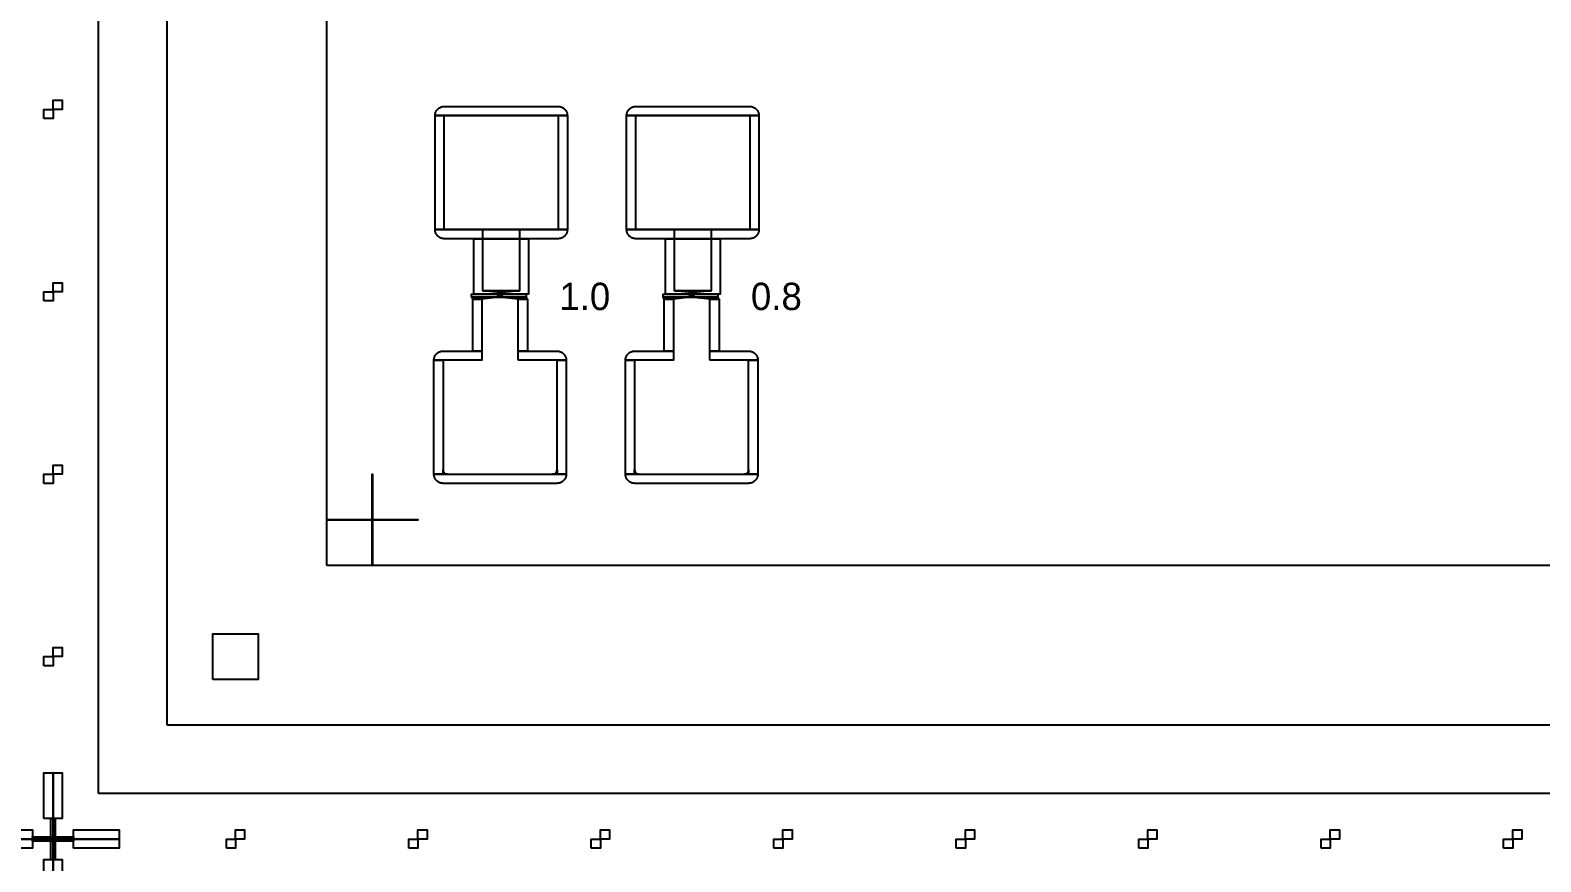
# Model space of a CAD drawing. Extents: x -50000 to 50000, y -50000 to 50000.
# Drawn here: x -21650 to -18338, y -28850 to -27026 of the extents above; entities that cross this region are included whole.
import ezdxf

# ---------------------------------------------------------------- set-up
doc = ezdxf.new("R2010")
doc.units = 0
for name, color, linetype in [('BASEMETAL', 3, 'CONTINUOUS'), ('FRAME', 14, 'CONTINUOUS'), ('MARKERS', 8, 'CONTINUOUS'), ('SECONDLAYER', 7, 'CONTINUOUS'), ('XOR', 5, 'CONTINUOUS'), ('XOR3', 15, 'CONTINUOUS')]:
    doc.layers.add(name, color=color, linetype=linetype)

# ---------------------------------------------------------------- blocks, each defined once
blk = doc.blocks.new('DICINGBORDER')
at = {"layer": 'XOR'}
for points in [[(0, 7195), (0, 7200), (45, 7200), (45, 7195)], [(0, 7155), (0, 7195), (5, 7195), (5, 7155)], [(45, 7180), (45, 7200), (145, 7200), (145, 7180)], [(380, 7180), (380, 7200), (400, 7200), (400, 7180)], [(780, 7180), (780, 7200), (800, 7200), (800, 7180)], [(1180, 7180), (1180, 7200), (1200, 7200), (1200, 7180)], [(1580, 7180), (1580, 7200), (1600, 7200), (1600, 7180)], [(1980, 7180), (1980, 7200), (2000, 7200), (2000, 7180)], [(2380, 7180), (2380, 7200), (2400, 7200), (2400, 7180)], [(2780, 7180), (2780, 7200), (2800, 7200), (2800, 7180)], [(3180, 7180), (3180, 7200), (3200, 7200), (3200, 7180)], [(7055, 7180), (7055, 7200), (7155, 7200), (7155, 7180)], [(7155, 7195), (7155, 7200), (7200, 7200), (7200, 7195)], [(7195, 7155), (7195, 7195), (7200, 7195), (7200, 7155)], [(0, 7055), (0, 7155), (20, 7155), (20, 7055)], [(7180, 7055), (7180, 7155), (7200, 7155), (7200, 7055)], [(0, 1600), (0, 1620), (20, 1620), (20, 1600)], [(7180, 1580), (7180, 1600), (7200, 1600), (7200, 1580)], [(0, 1200), (0, 1220), (20, 1220), (20, 1200)], [(7180, 1180), (7180, 1200), (7200, 1200), (7200, 1180)], [(0, 800), (0, 820), (20, 820), (20, 800)], [(7180, 780), (7180, 800), (7200, 800), (7200, 780)], [(0, 400), (0, 420), (20, 420), (20, 400)], [(7180, 380), (7180, 400), (7200, 400), (7200, 380)], [(0, 45), (0, 145), (20, 145), (20, 45)], [(7180, 45), (7180, 145), (7200, 145), (7200, 45)], [(0, 5), (0, 45), (5, 45), (5, 5)], [(7195, 5), (7195, 45), (7200, 45), (7200, 5)], [(0, 0), (0, 5), (45, 5), (45, 0)], [(45, 0), (45, 20), (145, 20), (145, 0)], [(400, 0), (400, 20), (420, 20), (420, 0)], [(800, 0), (800, 20), (820, 20), (820, 0)], [(1200, 0), (1200, 20), (1220, 20), (1220, 0)], [(1600, 0), (1600, 20), (1620, 20), (1620, 0)], [(2000, 0), (2000, 20), (2020, 20), (2020, 0)], [(2400, 0), (2400, 20), (2420, 20), (2420, 0)], [(2800, 0), (2800, 20), (2820, 20), (2820, 0)], [(3200, 0), (3200, 20), (3220, 20), (3220, 0)], [(7055, 0), (7055, 20), (7155, 20), (7155, 0)], [(7155, 0), (7155, 5), (7200, 5), (7200, 0)]]:
    blk.add_lwpolyline(points, close=True, dxfattribs=at)
blk = doc.blocks.new('CHIP_QSEARCH')
at = {"layer": 'BASEMETAL'}
for points in [[(737.5, 1486.5), (737.527, 1487.547), (737.61, 1488.591), (737.746, 1489.629), (737.937, 1490.658), (738.181, 1491.676), (738.479, 1492.68), (738.828, 1493.667), (739.229, 1494.635), (739.68, 1495.58), (740.179, 1496.5), (740.727, 1497.393), (741.32, 1498.256), (741.957, 1499.086), (742.637, 1499.883), (743.358, 1500.642), (744.117, 1501.363), (744.914, 1502.043), (745.744, 1502.68), (746.607, 1503.273), (747.5, 1503.821), (748.42, 1504.32), (749.365, 1504.771), (750.333, 1505.172), (751.32, 1505.521), (752.324, 1505.819), (753.342, 1506.063), (754.371, 1506.254), (755.409, 1506.39), (756.453, 1506.473), (757.5, 1506.5), (1007.5, 1506.5), (1008.547, 1506.473), (1009.591, 1506.39), (1010.629, 1506.254), (1011.658, 1506.063), (1012.676, 1505.819), (1013.68, 1505.521), (1014.667, 1505.172), (1015.635, 1504.771), (1016.58, 1504.32), (1017.5, 1503.821), (1018.393, 1503.273), (1019.256, 1502.68), (1020.086, 1502.043), (1020.883, 1501.363), (1021.642, 1500.642), (1022.363, 1499.883), (1023.043, 1499.086), (1023.68, 1498.256), (1024.273, 1497.393), (1024.821, 1496.5), (1025.32, 1495.58), (1025.771, 1494.635), (1026.172, 1493.667), (1026.521, 1492.68), (1026.819, 1491.676), (1027.063, 1490.658), (1027.254, 1489.629), (1027.39, 1488.591), (1027.473, 1487.547), (1027.5, 1486.5)], [(1157.5, 1486.5), (1157.527, 1487.547), (1157.61, 1488.591), (1157.746, 1489.629), (1157.937, 1490.658), (1158.181, 1491.676), (1158.479, 1492.68), (1158.828, 1493.667), (1159.229, 1494.635), (1159.68, 1495.58), (1160.179, 1496.5), (1160.727, 1497.393), (1161.32, 1498.256), (1161.957, 1499.086), (1162.637, 1499.883), (1163.358, 1500.642), (1164.117, 1501.363), (1164.914, 1502.043), (1165.744, 1502.68), (1166.607, 1503.273), (1167.5, 1503.821), (1168.42, 1504.32), (1169.365, 1504.771), (1170.333, 1505.172), (1171.32, 1505.521), (1172.324, 1505.819), (1173.342, 1506.063), (1174.371, 1506.254), (1175.409, 1506.39), (1176.453, 1506.473), (1177.5, 1506.5), (1427.5, 1506.5), (1428.547, 1506.473), (1429.591, 1506.39), (1430.629, 1506.254), (1431.658, 1506.063), (1432.676, 1505.819), (1433.68, 1505.521), (1434.667, 1505.172), (1435.635, 1504.771), (1436.58, 1504.32), (1437.5, 1503.821), (1438.393, 1503.273), (1439.256, 1502.68), (1440.086, 1502.043), (1440.883, 1501.363), (1441.642, 1500.642), (1442.363, 1499.883), (1443.043, 1499.086), (1443.68, 1498.256), (1444.273, 1497.393), (1444.821, 1496.5), (1445.32, 1495.58), (1445.771, 1494.635), (1446.172, 1493.667), (1446.521, 1492.68), (1446.819, 1491.676), (1447.063, 1490.658), (1447.254, 1489.629), (1447.39, 1488.591), (1447.473, 1487.547), (1447.5, 1486.5)], [(737.5, 1236.5), (737.5, 1486.5), (1027.5, 1486.5), (1027.5, 1236.5)], [(1157.5, 1236.5), (1157.5, 1486.5), (1447.5, 1486.5), (1447.5, 1236.5)], [(757.5, 1216.5), (756.453, 1216.527), (755.409, 1216.61), (754.371, 1216.746), (753.342, 1216.937), (752.324, 1217.181), (751.32, 1217.479), (750.333, 1217.828), (749.365, 1218.229), (748.42, 1218.68), (747.5, 1219.179), (746.607, 1219.727), (745.744, 1220.32), (744.914, 1220.957), (744.117, 1221.637), (743.358, 1222.358), (742.637, 1223.117), (741.957, 1223.914), (741.32, 1224.744), (740.727, 1225.607), (740.179, 1226.5), (739.68, 1227.42), (739.229, 1228.365), (738.828, 1229.333), (738.479, 1230.32), (738.181, 1231.324), (737.937, 1232.342), (737.746, 1233.371), (737.61, 1234.409), (737.527, 1235.453), (737.5, 1236.5), (1027.5, 1236.5), (1027.473, 1235.453), (1027.39, 1234.409), (1027.254, 1233.371), (1027.063, 1232.342), (1026.819, 1231.324), (1026.521, 1230.32), (1026.172, 1229.333), (1025.771, 1228.365), (1025.32, 1227.42), (1024.821, 1226.5), (1024.273, 1225.607), (1023.68, 1224.744), (1023.043, 1223.914), (1022.363, 1223.117), (1021.642, 1222.358), (1020.883, 1221.637), (1020.086, 1220.957), (1019.256, 1220.32), (1018.393, 1219.727), (1017.5, 1219.179), (1016.58, 1218.68), (1015.635, 1218.229), (1014.667, 1217.828), (1013.68, 1217.479), (1012.676, 1217.181), (1011.658, 1216.937), (1010.629, 1216.746), (1009.591, 1216.61), (1008.547, 1216.527), (1007.5, 1216.5)], [(1177.5, 1216.5), (1176.453, 1216.527), (1175.409, 1216.61), (1174.371, 1216.746), (1173.342, 1216.937), (1172.324, 1217.181), (1171.32, 1217.479), (1170.333, 1217.828), (1169.365, 1218.229), (1168.42, 1218.68), (1167.5, 1219.179), (1166.607, 1219.727), (1165.744, 1220.32), (1164.914, 1220.957), (1164.117, 1221.637), (1163.358, 1222.358), (1162.637, 1223.117), (1161.957, 1223.914), (1161.32, 1224.744), (1160.727, 1225.607), (1160.179, 1226.5), (1159.68, 1227.42), (1159.229, 1228.365), (1158.828, 1229.333), (1158.479, 1230.32), (1158.181, 1231.324), (1157.937, 1232.342), (1157.746, 1233.371), (1157.61, 1234.409), (1157.527, 1235.453), (1157.5, 1236.5), (1447.5, 1236.5), (1447.473, 1235.453), (1447.39, 1234.409), (1447.254, 1233.371), (1447.063, 1232.342), (1446.819, 1231.324), (1446.521, 1230.32), (1446.172, 1229.333), (1445.771, 1228.365), (1445.32, 1227.42), (1444.821, 1226.5), (1444.273, 1225.607), (1443.68, 1224.744), (1443.043, 1223.914), (1442.363, 1223.117), (1441.642, 1222.358), (1440.883, 1221.637), (1440.086, 1220.957), (1439.256, 1220.32), (1438.393, 1219.727), (1437.5, 1219.179), (1436.58, 1218.68), (1435.635, 1218.229), (1434.667, 1217.828), (1433.68, 1217.479), (1432.676, 1217.181), (1431.658, 1216.937), (1430.629, 1216.746), (1429.591, 1216.61), (1428.547, 1216.527), (1427.5, 1216.5)], [(822.5, 1094.5), (822.5, 1216.5), (942.5, 1216.5), (942.5, 1094.5)], [(1242.5, 1094.5), (1242.5, 1216.5), (1362.5, 1216.5), (1362.5, 1094.5)], [(817.5, 1088), (817.5, 1094.5), (877, 1094.5), (877, 1088)], [(878, 1088), (878, 1094.5), (937.5, 1094.5), (937.5, 1088)], [(1237.5, 1088), (1237.5, 1094.5), (1297.1, 1094.5), (1297.1, 1088)], [(1297.9, 1088), (1297.9, 1094.5), (1357.5, 1094.5), (1357.5, 1088)], [(820, 1084), (817.5, 1088), (877, 1088), (840, 1084)], [(820, 970), (820, 1084), (840, 1084), (840, 970)], [(920, 1084), (878, 1088), (937.5, 1088), (940, 1084)], [(920, 970), (920, 1084), (940, 1084), (940, 970)], [(1240, 1084), (1237.5, 1088), (1297.1, 1088), (1260, 1084)], [(1240, 970), (1240, 1084), (1260, 1084), (1260, 970)], [(1340, 1084), (1297.9, 1088), (1357.5, 1088), (1360, 1084)], [(1340, 970), (1340, 1084), (1360, 1084), (1360, 970)], [(735, 950), (735.027, 951.047), (735.11, 952.091), (735.246, 953.129), (735.437, 954.158), (735.681, 955.176), (735.979, 956.18), (736.328, 957.167), (736.729, 958.135), (737.18, 959.08), (737.679, 960), (738.227, 960.893), (738.82, 961.756), (739.457, 962.586), (740.137, 963.383), (740.858, 964.142), (741.617, 964.863), (742.414, 965.543), (743.244, 966.18), (744.107, 966.773), (745, 967.321), (745.92, 967.82), (746.865, 968.271), (747.833, 968.672), (748.82, 969.021), (749.824, 969.319), (750.842, 969.563), (751.871, 969.754), (752.909, 969.89), (753.953, 969.973), (755, 970), (840, 970), (840, 950)], [(920, 950), (920, 970), (1005, 970), (1006.047, 969.973), (1007.091, 969.89), (1008.129, 969.754), (1009.158, 969.563), (1010.176, 969.319), (1011.18, 969.021), (1012.167, 968.672), (1013.135, 968.271), (1014.08, 967.82), (1015, 967.321), (1015.893, 966.773), (1016.756, 966.18), (1017.586, 965.543), (1018.383, 964.863), (1019.142, 964.142), (1019.863, 963.383), (1020.543, 962.586), (1021.18, 961.756), (1021.773, 960.893), (1022.321, 960), (1022.82, 959.08), (1023.271, 958.135), (1023.672, 957.167), (1024.021, 956.18), (1024.319, 955.176), (1024.563, 954.158), (1024.754, 953.129), (1024.89, 952.091), (1024.973, 951.047), (1025, 950)], [(1155, 950), (1155.027, 951.047), (1155.11, 952.091), (1155.246, 953.129), (1155.437, 954.158), (1155.681, 955.176), (1155.979, 956.18), (1156.328, 957.167), (1156.729, 958.135), (1157.18, 959.08), (1157.679, 960), (1158.227, 960.893), (1158.82, 961.756), (1159.457, 962.586), (1160.137, 963.383), (1160.858, 964.142), (1161.617, 964.863), (1162.414, 965.543), (1163.244, 966.18), (1164.107, 966.773), (1165, 967.321), (1165.92, 967.82), (1166.865, 968.271), (1167.833, 968.672), (1168.82, 969.021), (1169.824, 969.319), (1170.842, 969.563), (1171.871, 969.754), (1172.909, 969.89), (1173.953, 969.973), (1175, 970), (1260, 970), (1260, 950)], [(1340, 950), (1340, 970), (1425, 970), (1426.047, 969.973), (1427.091, 969.89), (1428.129, 969.754), (1429.158, 969.563), (1430.176, 969.319), (1431.18, 969.021), (1432.167, 968.672), (1433.135, 968.271), (1434.08, 967.82), (1435, 967.321), (1435.893, 966.773), (1436.756, 966.18), (1437.586, 965.543), (1438.383, 964.863), (1439.142, 964.142), (1439.863, 963.383), (1440.543, 962.586), (1441.18, 961.756), (1441.773, 960.893), (1442.321, 960), (1442.82, 959.08), (1443.271, 958.135), (1443.672, 957.167), (1444.021, 956.18), (1444.319, 955.176), (1444.563, 954.158), (1444.754, 953.129), (1444.89, 952.091), (1444.973, 951.047), (1445, 950)], [(735, 700), (735, 950), (755, 950), (755, 700)], [(1005, 700), (1005, 950), (1025, 950), (1025, 700)], [(1155, 700), (1155, 950), (1175, 950), (1175, 700)], [(1425, 700), (1425, 950), (1445, 950), (1445, 700)], [(755, 680), (753.953, 680.027), (752.909, 680.11), (751.871, 680.246), (750.842, 680.437), (749.824, 680.681), (748.82, 680.979), (747.833, 681.328), (746.865, 681.729), (745.92, 682.18), (745, 682.679), (744.107, 683.227), (743.244, 683.82), (742.414, 684.457), (741.617, 685.137), (740.858, 685.858), (740.137, 686.617), (739.457, 687.414), (738.82, 688.244), (738.227, 689.107), (737.679, 690), (737.18, 690.92), (736.729, 691.865), (736.328, 692.833), (735.979, 693.82), (735.681, 694.824), (735.437, 695.842), (735.246, 696.871), (735.11, 697.909), (735.027, 698.953), (735, 700), (1025, 700), (1024.973, 698.953), (1024.89, 697.909), (1024.754, 696.871), (1024.563, 695.842), (1024.319, 694.824), (1024.021, 693.82), (1023.672, 692.833), (1023.271, 691.865), (1022.82, 690.92), (1022.321, 690), (1021.773, 689.107), (1021.18, 688.244), (1020.543, 687.414), (1019.863, 686.617), (1019.142, 685.858), (1018.383, 685.137), (1017.586, 684.457), (1016.756, 683.82), (1015.893, 683.227), (1015, 682.679), (1014.08, 682.18), (1013.135, 681.729), (1012.167, 681.328), (1011.18, 680.979), (1010.176, 680.681), (1009.158, 680.437), (1008.129, 680.246), (1007.091, 680.11), (1006.047, 680.027), (1005, 680)], [(755, 700), (755, 710), (755.055, 708.955), (755.219, 707.921), (755.489, 706.91), (755.865, 705.933), (756.34, 705), (756.91, 704.122), (757.569, 703.309), (758.309, 702.569), (759.122, 701.91), (760, 701.34), (760.933, 700.865), (761.91, 700.489), (762.921, 700.219), (763.955, 700.055), (765, 700)], [(995, 700), (996.045, 700.055), (997.079, 700.219), (998.09, 700.489), (999.067, 700.865), (1000, 701.34), (1000.878, 701.91), (1001.691, 702.569), (1002.431, 703.309), (1003.09, 704.122), (1003.66, 705), (1004.135, 705.933), (1004.511, 706.91), (1004.781, 707.921), (1004.945, 708.955), (1005, 710), (1005, 700)], [(1175, 680), (1173.953, 680.027), (1172.909, 680.11), (1171.871, 680.246), (1170.842, 680.437), (1169.824, 680.681), (1168.82, 680.979), (1167.833, 681.328), (1166.865, 681.729), (1165.92, 682.18), (1165, 682.679), (1164.107, 683.227), (1163.244, 683.82), (1162.414, 684.457), (1161.617, 685.137), (1160.858, 685.858), (1160.137, 686.617), (1159.457, 687.414), (1158.82, 688.244), (1158.227, 689.107), (1157.679, 690), (1157.18, 690.92), (1156.729, 691.865), (1156.328, 692.833), (1155.979, 693.82), (1155.681, 694.824), (1155.437, 695.842), (1155.246, 696.871), (1155.11, 697.909), (1155.027, 698.953), (1155, 700), (1445, 700), (1444.973, 698.953), (1444.89, 697.909), (1444.754, 696.871), (1444.563, 695.842), (1444.319, 694.824), (1444.021, 693.82), (1443.672, 692.833), (1443.271, 691.865), (1442.82, 690.92), (1442.321, 690), (1441.773, 689.107), (1441.18, 688.244), (1440.543, 687.414), (1439.863, 686.617), (1439.142, 685.858), (1438.383, 685.137), (1437.586, 684.457), (1436.756, 683.82), (1435.893, 683.227), (1435, 682.679), (1434.08, 682.18), (1433.135, 681.729), (1432.167, 681.328), (1431.18, 680.979), (1430.176, 680.681), (1429.158, 680.437), (1428.129, 680.246), (1427.091, 680.11), (1426.047, 680.027), (1425, 680)], [(1175, 700), (1175, 710), (1175.055, 708.955), (1175.219, 707.921), (1175.489, 706.91), (1175.865, 705.933), (1176.34, 705), (1176.91, 704.122), (1177.569, 703.309), (1178.309, 702.569), (1179.122, 701.91), (1180, 701.34), (1180.933, 700.865), (1181.91, 700.489), (1182.921, 700.219), (1183.955, 700.055), (1185, 700)], [(1415, 700), (1416.045, 700.055), (1417.079, 700.219), (1418.09, 700.489), (1419.067, 700.865), (1420, 701.34), (1420.878, 701.91), (1421.691, 702.569), (1422.431, 703.309), (1423.09, 704.122), (1423.66, 705), (1424.135, 705.933), (1424.511, 706.91), (1424.781, 707.921), (1424.945, 708.955), (1425, 710), (1425, 700)]]:
    blk.add_lwpolyline(points, close=True, dxfattribs=at)
at = {"layer": 'FRAME'}
for points in [[(0, 0), (0, 7000), (7000, 7000), (7000, 0)], [(500, 500), (500, 6500), (6500, 6500), (6500, 500)]]:
    blk.add_lwpolyline(points, close=True, dxfattribs=at)
at = {"layer": 'MARKERS'}
for points in [[(599.5, 600.5), (599.5, 700), (600.5, 700), (600.5, 600.5)], [(500, 599.5), (500, 600.5), (700, 600.5), (700, 599.5)], [(599.5, 500), (599.5, 599.5), (600.5, 599.5), (600.5, 500)]]:
    blk.add_lwpolyline(points, close=True, dxfattribs=at)
at = {"layer": 'SECONDLAYER'}
for points in [[(757.5, 1236.5), (757.5, 1486.5), (1007.5, 1486.5), (1007.5, 1236.5)], [(1177.5, 1236.5), (1177.5, 1486.5), (1427.5, 1486.5), (1427.5, 1236.5)], [(842.5, 1102.5), (842.5, 1236.5), (922.5, 1236.5), (922.5, 1102.5)], [(1262.5, 1102.5), (1262.5, 1236.5), (1342.5, 1236.5), (1342.5, 1102.5)], [(880.5, 1098.5), (842.5, 1102.5), (922.5, 1102.5), (884.5, 1098.5)], [(874.5, 1092), (874.5, 1094.8), (877, 1094.8), (877, 1092)], [(877, 1092), (877, 1094.8), (878, 1094.8), (878, 1092)], [(878, 1092), (878, 1094.8), (880.5, 1094.8), (880.5, 1092)], [(880.5, 1092), (880.5, 1098.5), (884.5, 1098.5), (884.5, 1092)], [(1300.5, 1098.5), (1262.5, 1102.5), (1342.5, 1102.5), (1304.5, 1098.5)], [(1294.7, 1092), (1294.7, 1092.8), (1297.1, 1092.8), (1297.1, 1092)], [(1297.1, 1092), (1297.1, 1092.8), (1297.9, 1092.8), (1297.9, 1092)], [(1297.9, 1092), (1297.9, 1092.8), (1300.5, 1092.8), (1300.5, 1092)], [(1300.5, 1092), (1300.5, 1098.5), (1304.5, 1098.5), (1304.5, 1092)], [(250, 250), (250, 350), (350, 350), (350, 250)]]:
    blk.add_lwpolyline(points, close=True, dxfattribs=at)
at = {"layer": 'XOR3'}
blk.add_lwpolyline([(150, 150), (150, 6850), (6850, 6850), (6850, 150)], close=True, dxfattribs=at)
at = {"layer": 'MARKERS'}
for s, p in [('1.0', (1010, 1060)), ('0.8', (1430, 1060))]:
    blk.add_text(s, height=60, dxfattribs=at).set_placement(p)

msp = doc.modelspace()

# ---------------------------------------------------------------- linework, layer by layer
at = {"layer": 'FRAME'}
for radius in [50000, 49000]:
    msp.add_circle((0, 0), radius, dxfattribs=at)

# ---------------------------------------------------------------- block references
for name, p in [('DICINGBORDER', (-28800, -28800)), ('DICINGBORDER', (-21600, -28800)), ('CHIP_QSEARCH', (-21500, -28700)), ('DICINGBORDER', (-28800, -36000)), ('DICINGBORDER', (-21600, -36000))]:
    msp.add_blockref(name, p)

doc.saveas('drawing.dxf')
